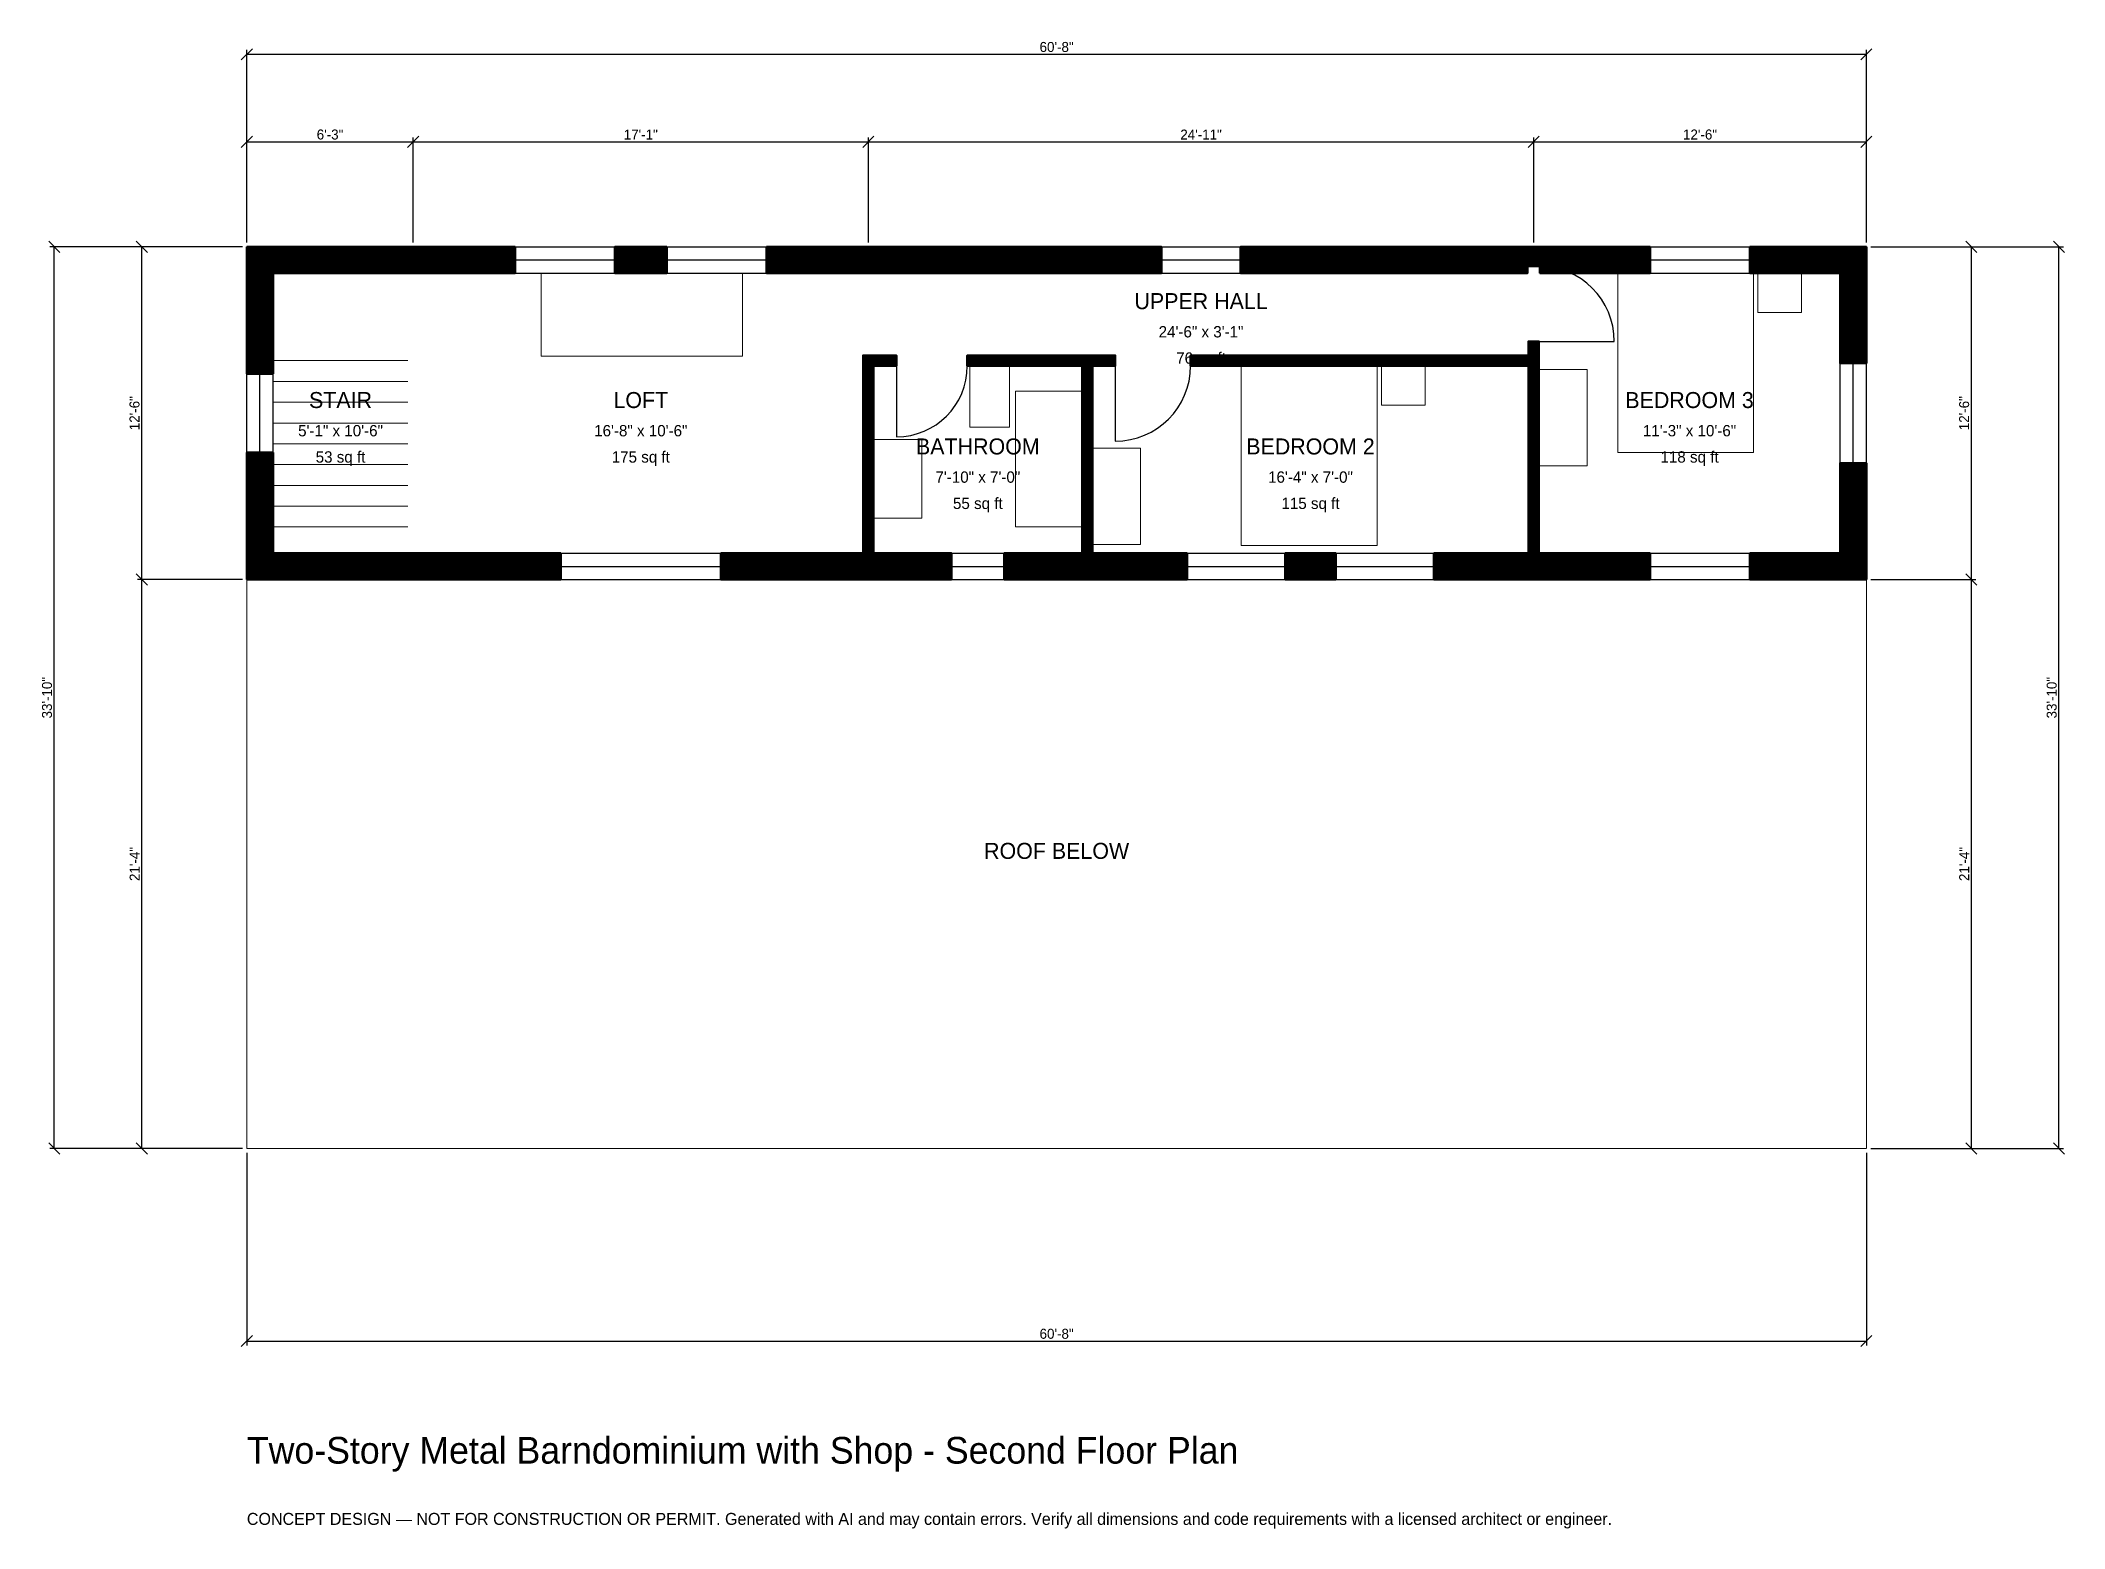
# Model space of a CAD drawing. Header units: inches. Extents: x -93 to 817, y -171 to 498.
import ezdxf
from ezdxf.enums import TextEntityAlignment as Align

# ---------------------------------------------------------------- set-up
doc = ezdxf.new("R2010")
doc.units = ezdxf.units.IN
doc.header["$MEASUREMENT"] = 0
doc.linetypes.add('DASHED', pattern=[0.6, 0.5, -0.1])
for name, color, linetype, lineweight in [('A-ANNO-DIMS', 1, 'Continuous', 13), ('A-ANNO-TEXT', 7, 'Continuous', 18), ('A-AREA-IDEN', 7, 'Continuous', 18), ('A-DOOR', 2, 'Continuous', 25), ('A-FLOR-FIXT', 9, 'Continuous', 13), ('A-FLOR-STRS', 3, 'Continuous', 18), ('A-FURN', 9, 'Continuous', 13), ('A-GLAZ', 4, 'Continuous', 25), ('A-SITE-PAVE', 8, 'Continuous', 13), ('A-WALL', 7, 'Continuous', 50), ('A-WALL-PATT', 8, 'Continuous', 13)]:
    doc.layers.add(name, color=color, linetype=linetype, lineweight=lineweight)
doc.dimstyles.new('PLAN', dxfattribs={"dimtxt": 4.5, "dimasz": 3, "dimexe": 2, "dimexo": 2, "dimgap": 1, "dimtad": 1, "dimdec": 0, "dimlunit": 4, "dimtsz": 2.5, "dimcen": 2.5, "dimclrd": 1, "dimclre": 1, "dimazin": 3, "dimtfac": 1, "dimtmove": 0, "dimatfit": 3})

msp = doc.modelspace()

# ---------------------------------------------------------------- hatches: boundary and pattern name
at = {"layer": 'A-WALL-PATT'}
h = msp.add_hatch(dxfattribs=at)
h.set_pattern_fill('ANSI31', color=8, scale=0.8)
h.paths.add_polyline_path([(375.5906, 255.9055), (375.5906, 255.9055), (372.0472, 255.9055), (340.5512, 255.9055), (340.5512, 267.7165), (372.0472, 267.7165), (375.5906, 267.7165), (375.5906, 351.9685), (324.0157, 351.9685), (324.0157, 356.6929), (375.5906, 356.6929), (380.315, 356.6929), (390.5512, 356.6929), (390.5512, 351.9685), (380.315, 351.9685), (380.315, 267.7165), (383.8583, 267.7165), (422.8346, 267.7165), (422.8346, 255.9055), (383.8583, 255.9055), (380.315, 255.9055), (380.315, 255.9055), (375.5906, 255.9055)])
h.paths.add_polyline_path([(285.4331, 255.9055), (281.8898, 255.9055), (281.8898, 255.9055), (277.1654, 255.9055), (277.1654, 255.9055), (273.622, 255.9055), (213.189, 255.9055), (213.189, 267.7165), (273.622, 267.7165), (277.1654, 267.7165), (277.1654, 351.9685), (277.1654, 356.6929), (281.8898, 356.6929), (292.126, 356.6929), (292.126, 351.9685), (281.8898, 351.9685), (281.8898, 267.7165), (285.4331, 267.7165), (316.9291, 267.7165), (316.9291, 255.9055), (285.4331, 255.9055)])
h.paths.add_polyline_path([(80.7087, 255.9055), (68.8976, 255.9055), (11.811, 255.9055), (11.811, 255.9055), (0, 255.9055), (0, 255.9055), (0, 255.9055), (0, 267.7165), (0, 267.7165), (0, 312.9921), (11.811, 312.9921), (11.811, 267.7165), (68.8976, 267.7165), (80.7087, 267.7165), (141.1417, 267.7165), (141.1417, 255.9055), (80.7087, 255.9055)])
h.paths.add_polyline_path([(0, 393.7008), (0, 393.7008), (0, 405.5118), (0, 405.5118), (0, 405.5118), (11.811, 405.5118), (11.811, 405.5118), (68.8976, 405.5118), (80.7087, 405.5118), (120.6037, 405.5118), (120.6037, 393.7008), (80.7087, 393.7008), (68.8976, 393.7008), (11.811, 393.7008), (11.811, 348.4252), (0, 348.4252), (0, 393.7008)])
h.paths.add_polyline_path([(188.8451, 405.5118), (188.8451, 393.7008), (165.4856, 393.7008), (165.4856, 405.5118), (188.8451, 405.5118)])
h.paths.add_polyline_path([(273.622, 405.5118), (285.4331, 405.5118), (411.4173, 405.5118), (411.4173, 393.7008), (285.4331, 393.7008), (273.622, 393.7008), (233.727, 393.7008), (233.727, 405.5118), (273.622, 405.5118)])
h.paths.add_polyline_path([(572.8346, 405.5118), (576.378, 405.5118), (576.378, 405.5118), (581.1024, 405.5118), (581.1024, 405.5118), (584.6457, 405.5118), (631.1024, 405.5118), (631.1024, 393.7008), (584.6457, 393.7008), (581.4961, 393.7008), (581.4961, 396.8504), (575.9843, 396.8504), (575.9843, 393.7008), (572.8346, 393.7008), (446.8504, 393.7008), (446.8504, 405.5118), (572.8346, 405.5118)])
h.paths.add_polyline_path([(716.5354, 405.5118), (716.5354, 405.5118), (728.3465, 405.5118), (728.3465, 405.5118), (728.3465, 405.5118), (728.3465, 393.7008), (728.3465, 393.7008), (728.3465, 353.1496), (716.5354, 353.1496), (716.5354, 393.7008), (675.9843, 393.7008), (675.9843, 405.5118), (716.5354, 405.5118)])
h.paths.add_polyline_path([(728.3465, 267.7165), (728.3465, 267.7165), (728.3465, 255.9055), (728.3465, 255.9055), (728.3465, 255.9055), (716.5354, 255.9055), (716.5354, 255.9055), (675.9843, 255.9055), (675.9843, 267.7165), (716.5354, 267.7165), (716.5354, 308.2677), (728.3465, 308.2677), (728.3465, 267.7165)])
h.paths.add_polyline_path([(584.6457, 255.9055), (581.1024, 255.9055), (581.1024, 255.9055), (576.378, 255.9055), (576.378, 255.9055), (572.8346, 255.9055), (533.8583, 255.9055), (533.8583, 267.7165), (572.8346, 267.7165), (576.378, 267.7165), (576.378, 351.9685), (424.4094, 351.9685), (424.4094, 356.6929), (576.378, 356.6929), (576.378, 362.9921), (581.1024, 362.9921), (581.1024, 356.6929), (581.1024, 351.9685), (581.1024, 267.7165), (584.6457, 267.7165), (631.1024, 267.7165), (631.1024, 255.9055), (584.6457, 255.9055)])
h.paths.add_polyline_path([(466.9291, 255.9055), (466.9291, 267.7165), (489.7638, 267.7165), (489.7638, 255.9055), (466.9291, 255.9055)])

# ---------------------------------------------------------------- linework, layer by layer
at = {"layer": 'A-DOOR'}
for p, q in [((581.1024, 362.9921), (614.9606, 362.9921)), ((292.126, 351.9685), (292.126, 320.0787)), ((390.5512, 351.9685), (390.5512, 318.1102))]:
    msp.add_line(p, q, dxfattribs=at)
for centre, radius, start, end in [((581.1024, 362.9921), 33.8583, 0, 90), ((292.126, 351.9685), 31.8898, 270, 360), ((390.5512, 351.9685), 33.8583, 270, 360)]:
    msp.add_arc(centre, radius, start, end, dxfattribs=at)
at = {"layer": 'A-FLOR-FIXT'}
for points in [[(325.1969, 324.4094), (342.9134, 324.4094), (342.9134, 351.9685), (325.1969, 351.9685)], [(345.6693, 279.5276), (375.5906, 279.5276), (375.5906, 340.5512), (345.6693, 340.5512)], [(281.8898, 283.4646), (303.5433, 283.4646), (303.5433, 318.8976), (281.8898, 318.8976)]]:
    msp.add_lwpolyline(points, close=True, dxfattribs=at)
at = {"layer": 'A-FLOR-STRS'}
for p, q in [((11.811, 354.3307), (72.4409, 354.3307)), ((11.811, 344.9803), (72.4409, 344.9803)), ((11.811, 335.6299), (72.4409, 335.6299)), ((11.811, 326.2795), (72.4409, 326.2795)), ((11.811, 316.9291), (72.4409, 316.9291)), ((11.811, 307.5787), (72.4409, 307.5787)), ((11.811, 298.2283), (72.4409, 298.2283)), ((11.811, 288.878), (72.4409, 288.878)), ((11.811, 279.5276), (72.4409, 279.5276))]:
    msp.add_line(p, q, dxfattribs=at)
at = {"layer": 'A-FURN'}
for points in [[(132.2835, 356.2992), (222.8346, 356.2992), (222.8346, 393.7008), (132.2835, 393.7008)], [(616.5354, 312.9921), (677.5591, 312.9921), (677.5591, 393.7008), (616.5354, 393.7008)], [(679.5276, 375.9843), (699.2126, 375.9843), (699.2126, 393.7008), (679.5276, 393.7008)], [(447.2441, 271.2598), (508.2677, 271.2598), (508.2677, 351.9685), (447.2441, 351.9685)], [(510.2362, 334.252), (529.9213, 334.252), (529.9213, 351.9685), (510.2362, 351.9685)], [(581.1024, 307.0866), (602.7559, 307.0866), (602.7559, 350.3937), (581.1024, 350.3937)], [(380.315, 271.6535), (401.9685, 271.6535), (401.9685, 314.9606), (380.315, 314.9606)]]:
    msp.add_lwpolyline(points, close=True, dxfattribs=at)
at = {"layer": 'A-GLAZ'}
for p, q in [((120.6037, 405.5118), (165.4856, 405.5118)), ((188.8451, 405.5118), (233.727, 405.5118)), ((411.4173, 405.5118), (446.8504, 405.5118)), ((631.1024, 405.5118), (675.9843, 405.5118)), ((120.6037, 399.6063), (165.4856, 399.6063)), ((120.6037, 393.7008), (165.4856, 393.7008)), ((188.8451, 399.6063), (233.727, 399.6063)), ((188.8451, 393.7008), (233.727, 393.7008)), ((411.4173, 399.6063), (446.8504, 399.6063)), ((411.4173, 393.7008), (446.8504, 393.7008)), ((631.1024, 399.6063), (675.9843, 399.6063)), ((631.1024, 393.7008), (675.9843, 393.7008)), ((0, 312.9921), (0, 348.4252)), ((5.9055, 312.9921), (5.9055, 348.4252)), ((11.811, 312.9921), (11.811, 348.4252)), ((716.5354, 308.2677), (716.5354, 353.1496)), ((722.4409, 308.2677), (722.4409, 353.1496)), ((728.3465, 308.2677), (728.3465, 353.1496)), ((141.1417, 267.7165), (213.189, 267.7165)), ((316.9291, 267.7165), (340.5512, 267.7165)), ((422.8346, 267.7165), (466.9291, 267.7165)), ((489.7638, 267.7165), (533.8583, 267.7165)), ((631.1024, 267.7165), (675.9843, 267.7165)), ((141.1417, 261.811), (213.189, 261.811)), ((141.1417, 255.9055), (213.189, 255.9055)), ((316.9291, 261.811), (340.5512, 261.811)), ((316.9291, 255.9055), (340.5512, 255.9055)), ((422.8346, 261.811), (466.9291, 261.811)), ((422.8346, 255.9055), (466.9291, 255.9055)), ((489.7638, 261.811), (533.8583, 261.811)), ((489.7638, 255.9055), (533.8583, 255.9055)), ((631.1024, 261.811), (675.9843, 261.811)), ((631.1024, 255.9055), (675.9843, 255.9055))]:
    msp.add_line(p, q, dxfattribs=at)
at = {"layer": 'A-SITE-PAVE', "linetype": 'DASHED'}
msp.add_lwpolyline([(0, 0), (728.3465, 0), (728.3465, 255.9055), (0, 255.9055)], close=True, dxfattribs=at)
at = {"layer": 'A-WALL'}
for points in [[(0, 393.7008), (0, 393.7008), (0, 405.5118), (0, 405.5118), (0, 405.5118), (11.811, 405.5118), (11.811, 405.5118), (68.8976, 405.5118), (80.7087, 405.5118), (120.6037, 405.5118), (120.6037, 393.7008), (80.7087, 393.7008), (68.8976, 393.7008), (11.811, 393.7008), (11.811, 348.4252), (0, 348.4252), (0, 393.7008)], [(188.8451, 405.5118), (188.8451, 393.7008), (165.4856, 393.7008), (165.4856, 405.5118), (188.8451, 405.5118)], [(273.622, 405.5118), (285.4331, 405.5118), (411.4173, 405.5118), (411.4173, 393.7008), (285.4331, 393.7008), (273.622, 393.7008), (233.727, 393.7008), (233.727, 405.5118), (273.622, 405.5118)], [(572.8346, 405.5118), (576.378, 405.5118), (576.378, 405.5118), (581.1024, 405.5118), (581.1024, 405.5118), (584.6457, 405.5118), (631.1024, 405.5118), (631.1024, 393.7008), (584.6457, 393.7008), (581.4961, 393.7008), (581.4961, 396.8504), (575.9843, 396.8504), (575.9843, 393.7008), (572.8346, 393.7008), (446.8504, 393.7008), (446.8504, 405.5118), (572.8346, 405.5118)], [(716.5354, 405.5118), (716.5354, 405.5118), (728.3465, 405.5118), (728.3465, 405.5118), (728.3465, 405.5118), (728.3465, 393.7008), (728.3465, 393.7008), (728.3465, 353.1496), (716.5354, 353.1496), (716.5354, 393.7008), (675.9843, 393.7008), (675.9843, 405.5118), (716.5354, 405.5118)], [(285.4331, 255.9055), (281.8898, 255.9055), (281.8898, 255.9055), (277.1654, 255.9055), (277.1654, 255.9055), (273.622, 255.9055), (213.189, 255.9055), (213.189, 267.7165), (273.622, 267.7165), (277.1654, 267.7165), (277.1654, 351.9685), (277.1654, 356.6929), (281.8898, 356.6929), (292.126, 356.6929), (292.126, 351.9685), (281.8898, 351.9685), (281.8898, 267.7165), (285.4331, 267.7165), (316.9291, 267.7165), (316.9291, 255.9055), (285.4331, 255.9055)], [(375.5906, 255.9055), (375.5906, 255.9055), (372.0472, 255.9055), (340.5512, 255.9055), (340.5512, 267.7165), (372.0472, 267.7165), (375.5906, 267.7165), (375.5906, 351.9685), (324.0157, 351.9685), (324.0157, 356.6929), (375.5906, 356.6929), (380.315, 356.6929), (390.5512, 356.6929), (390.5512, 351.9685), (380.315, 351.9685), (380.315, 267.7165), (383.8583, 267.7165), (422.8346, 267.7165), (422.8346, 255.9055), (383.8583, 255.9055), (380.315, 255.9055), (380.315, 255.9055), (375.5906, 255.9055)], [(584.6457, 255.9055), (581.1024, 255.9055), (581.1024, 255.9055), (576.378, 255.9055), (576.378, 255.9055), (572.8346, 255.9055), (533.8583, 255.9055), (533.8583, 267.7165), (572.8346, 267.7165), (576.378, 267.7165), (576.378, 351.9685), (424.4094, 351.9685), (424.4094, 356.6929), (576.378, 356.6929), (576.378, 362.9921), (581.1024, 362.9921), (581.1024, 356.6929), (581.1024, 351.9685), (581.1024, 267.7165), (584.6457, 267.7165), (631.1024, 267.7165), (631.1024, 255.9055), (584.6457, 255.9055)], [(80.7087, 255.9055), (68.8976, 255.9055), (11.811, 255.9055), (11.811, 255.9055), (0, 255.9055), (0, 255.9055), (0, 255.9055), (0, 267.7165), (0, 267.7165), (0, 312.9921), (11.811, 312.9921), (11.811, 267.7165), (68.8976, 267.7165), (80.7087, 267.7165), (141.1417, 267.7165), (141.1417, 255.9055), (80.7087, 255.9055)], [(728.3465, 267.7165), (728.3465, 267.7165), (728.3465, 255.9055), (728.3465, 255.9055), (728.3465, 255.9055), (716.5354, 255.9055), (716.5354, 255.9055), (675.9843, 255.9055), (675.9843, 267.7165), (716.5354, 267.7165), (716.5354, 308.2677), (728.3465, 308.2677), (728.3465, 267.7165)], [(466.9291, 255.9055), (466.9291, 267.7165), (489.7638, 267.7165), (489.7638, 255.9055), (466.9291, 255.9055)]]:
    msp.add_lwpolyline(points, close=True, dxfattribs=at)

# ---------------------------------------------------------------- texts
at = {"layer": 'A-ANNO-TEXT'}
for s, height, p in [('Two-Story Metal Barndominium with Shop - Second Floor Plan', 12, (0, -141.7323)), ('CONCEPT DESIGN — NOT FOR CONSTRUCTION OR PERMIT. Generated with AI and may contain errors. Verify all dimensions and code requirements with a licensed architect or engineer.', 5.4, (0, -169.2913))]:
    msp.add_text(s, height=height, dxfattribs=at).set_placement(p)
at = {"layer": 'A-AREA-IDEN'}
for s, height, p in [('UPPER HALL', 7.2, (429.1339, 381.1024)), ('24\'-6" x 3\'-1"', 5.1, (429.1339, 367.3228)), ('76 sq ft', 5.1, (429.1339, 355.5118)), ('STAIR', 7.2, (42.126, 336.6142)), ('LOFT', 7.2, (177.1654, 336.6142)), ('BEDROOM 3', 7.2, (648.8189, 336.6142)), ('5\'-1" x 10\'-6"', 5.1, (42.126, 322.8346)), ('16\'-8" x 10\'-6"', 5.1, (177.1654, 322.8346)), ('BATHROOM', 7.2, (328.7402, 315.748)), ('BEDROOM 2', 7.2, (478.3465, 315.748)), ('11\'-3" x 10\'-6"', 5.1, (648.8189, 322.8346)), ('53 sq ft', 5.1, (42.126, 311.0236)), ('175 sq ft', 5.1, (177.1654, 311.0236)), ('118 sq ft', 5.1, (648.8189, 311.0236)), ('7\'-10" x 7\'-0"', 5.1, (328.7402, 301.9685)), ('16\'-4" x 7\'-0"', 5.1, (478.3465, 301.9685)), ('55 sq ft', 5.1, (328.7402, 290.1575)), ('115 sq ft', 5.1, (478.3465, 290.1575)), ('ROOF BELOW', 7.2, (364.1732, 133.8583))]:
    msp.add_text(s, height=height, dxfattribs=at).set_placement(p, align=Align.MIDDLE_CENTER)

# ---------------------------------------------------------------- dimensions: what is measured, and where the dimension line sits
at = {"layer": 'A-ANNO-DIMS'}
for base, p1, p2, text in [((0, 492.126), (0, 405.5118), (728.3465, 405.5118), '60\'-8"'), ((0, 452.7559), (0, 405.5118), (74.8031, 405.5118), '6\'-3"'), ((74.8031, 452.7559), (74.8031, 405.5118), (279.5276, 405.5118), '17\'-1"'), ((279.5276, 452.7559), (279.5276, 405.5118), (578.7402, 405.5118), '24\'-11"'), ((578.7402, 452.7559), (578.7402, 405.5118), (728.3465, 405.5118), '12\'-6"'), ((0, -86.6142), (0, 0), (728.3465, 0), '60\'-8"')]:
    msp.add_linear_dim(base=base, p1=p1, p2=p2, text=text, dimstyle='PLAN', dxfattribs=at).render()
for base, p1, p2, text in [((-86.6142, 0), (0, 0), (0, 405.5118), '33\'-10"'), ((-47.2441, 255.9055), (0, 255.9055), (0, 405.5118), '12\'-6"'), ((775.5906, 255.9055), (728.3465, 255.9055), (728.3465, 405.5118), '12\'-6"'), ((814.9606, 0), (728.3465, 0), (728.3465, 405.5118), '33\'-10"'), ((-47.2441, 0), (0, 0), (0, 255.9055), '21\'-4"'), ((775.5906, 0), (728.3465, 0), (728.3465, 255.9055), '21\'-4"')]:
    msp.add_linear_dim(base=base, p1=p1, p2=p2, angle=90, text=text, dimstyle='PLAN', dxfattribs=at).render()

doc.saveas('drawing.dxf')
